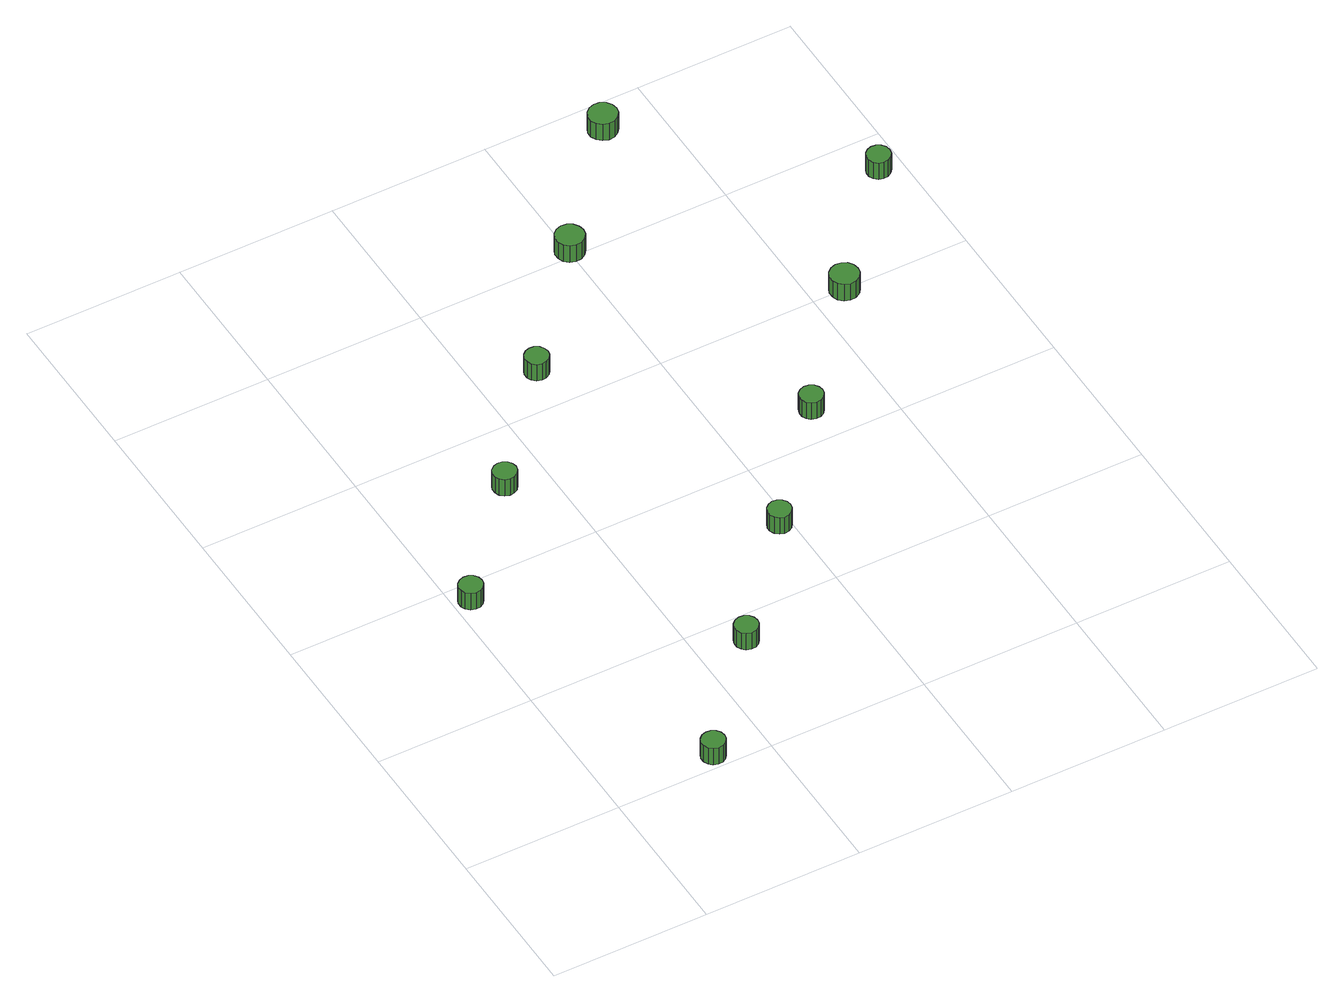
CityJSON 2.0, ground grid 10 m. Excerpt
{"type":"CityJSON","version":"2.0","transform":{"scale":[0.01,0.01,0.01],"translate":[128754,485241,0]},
"CityObjects":{
"tree1":{"type":"SolitaryVegetationObject","attributes":{"function":"something"},"geometry":[{"type":"MultiSurface","lod":"1","boundaries":[[[0,1,2,3,4,5,6,7,8,9,10,11,12,13,14]],[[15,16,17,18,19,20,21,22,23,24,25,26,27,28,29]],[[0,29,28,1]],[[1,28,27,2]],[[2,27,26,3]],[[3,26,25,4]],[[4,25,24,5]],[[5,24,23,6]],[[6,23,22,7]],[[7,22,21,8]],[[8,21,20,9]],[[9,20,19,10]],[[10,19,18,11]],[[11,18,17,12]],[[12,17,16,13]],[[13,16,15,14]],[[14,15,29,0]]]}]},
"tree2":{"type":"SolitaryVegetationObject","attributes":{"function":"something"},"geometry":[{"type":"MultiSurface","lod":"1","boundaries":[[[30,31,32,33,34,35,36,37,38,39,40,41,42,43,44]],[[45,46,47,48,49,50,51,52,53,54,55,56,57,58,59]],[[30,59,58,31]],[[31,58,57,32]],[[32,57,56,33]],[[33,56,55,34]],[[34,55,54,35]],[[35,54,53,36]],[[36,53,52,37]],[[37,52,51,38]],[[38,51,50,39]],[[39,50,49,40]],[[40,49,48,41]],[[41,48,47,42]],[[42,47,46,43]],[[43,46,45,44]],[[44,45,59,30]]]}]},
"tree3":{"type":"SolitaryVegetationObject","attributes":{"function":"something"},"geometry":[{"type":"MultiSurface","lod":"1","boundaries":[[[60,61,62,63,64,65,66,67,68,69,70,71,72,73,74]],[[75,76,77,78,79,80,81,82,83,84,85,86,87,88,89]],[[60,89,88,61]],[[61,88,87,62]],[[62,87,86,63]],[[63,86,85,64]],[[64,85,84,65]],[[65,84,83,66]],[[66,83,82,67]],[[67,82,81,68]],[[68,81,80,69]],[[69,80,79,70]],[[70,79,78,71]],[[71,78,77,72]],[[72,77,76,73]],[[73,76,75,74]],[[74,75,89,60]]]}]},
"tree4":{"type":"SolitaryVegetationObject","attributes":{"function":"something"},"geometry":[{"type":"MultiSurface","lod":"1","boundaries":[[[90,91,92,93,94,95,96,97,98,99,100,101,102,103,104]],[[105,106,107,108,109,110,111,112,113,114,115,116,117,118,119]],[[90,119,118,91]],[[91,118,117,92]],[[92,117,116,93]],[[93,116,115,94]],[[94,115,114,95]],[[95,114,113,96]],[[96,113,112,97]],[[97,112,111,98]],[[98,111,110,99]],[[99,110,109,100]],[[100,109,108,101]],[[101,108,107,102]],[[102,107,106,103]],[[103,106,105,104]],[[104,105,119,90]]]}]},
"tree5":{"type":"SolitaryVegetationObject","attributes":{"function":"something"},"geometry":[{"type":"MultiSurface","lod":"1","boundaries":[[[120,121,122,123,124,125,126,127,128,129,130,131,132,133,134]],[[135,136,137,138,139,140,141,142,143,144,145,146,147,148,149]],[[120,149,148,121]],[[121,148,147,122]],[[122,147,146,123]],[[123,146,145,124]],[[124,145,144,125]],[[125,144,143,126]],[[126,143,142,127]],[[127,142,141,128]],[[128,141,140,129]],[[129,140,139,130]],[[130,139,138,131]],[[131,138,137,132]],[[132,137,136,133]],[[133,136,135,134]],[[134,135,149,120]]]}]},
"tree6":{"type":"SolitaryVegetationObject","attributes":{"function":"something"},"geometry":[{"type":"MultiSurface","lod":"1","boundaries":[[[150,151,152,153,154,155,156,157,158,159,160,161,162,163,164]],[[165,166,167,168,169,170,171,172,173,174,175,176,177,178,179]],[[150,179,178,151]],[[151,178,177,152]],[[152,177,176,153]],[[153,176,175,154]],[[154,175,174,155]],[[155,174,173,156]],[[156,173,172,157]],[[157,172,171,158]],[[158,171,170,159]],[[159,170,169,160]],[[160,169,168,161]],[[161,168,167,162]],[[162,167,166,163]],[[163,166,165,164]],[[164,165,179,150]]]}]},
"tree7":{"type":"SolitaryVegetationObject","attributes":{"function":"something"},"geometry":[{"type":"MultiSurface","lod":"1","boundaries":[[[180,181,182,183,184,185,186,187,188,189,190,191,192,193,194]],[[195,196,197,198,199,200,201,202,203,204,205,206,207,208,209]],[[180,209,208,181]],[[181,208,207,182]],[[182,207,206,183]],[[183,206,205,184]],[[184,205,204,185]],[[185,204,203,186]],[[186,203,202,187]],[[187,202,201,188]],[[188,201,200,189]],[[189,200,199,190]],[[190,199,198,191]],[[191,198,197,192]],[[192,197,196,193]],[[193,196,195,194]],[[194,195,209,180]]]}]},
"tree8":{"type":"SolitaryVegetationObject","attributes":{"function":"something"},"geometry":[{"type":"MultiSurface","lod":"1","boundaries":[[[210,211,212,213,214,215,216,217,218,219,220,221,222,223,224]],[[225,226,227,228,229,230,231,232,233,234,235,236,237,238,239]],[[210,239,238,211]],[[211,238,237,212]],[[212,237,236,213]],[[213,236,235,214]],[[214,235,234,215]],[[215,234,233,216]],[[216,233,232,217]],[[217,232,231,218]],[[218,231,230,219]],[[219,230,229,220]],[[220,229,228,221]],[[221,228,227,222]],[[222,227,226,223]],[[223,226,225,224]],[[224,225,239,210]]]}]},
"tree9":{"type":"SolitaryVegetationObject","attributes":{"function":"something"},"geometry":[{"type":"MultiSurface","lod":"1","boundaries":[[[240,241,242,243,244,245,246,247,248,249,250,251,252,253,254]],[[255,256,257,258,259,260,261,262,263,264,265,266,267,268,269]],[[240,269,268,241]],[[241,268,267,242]],[[242,267,266,243]],[[243,266,265,244]],[[244,265,264,245]],[[245,264,263,246]],[[246,263,262,247]],[[247,262,261,248]],[[248,261,260,249]],[[249,260,259,250]],[[250,259,258,251]],[[251,258,257,252]],[[252,257,256,253]],[[253,256,255,254]],[[254,255,269,240]]]}]},
"tree10":{"type":"SolitaryVegetationObject","attributes":{"function":"something"},"geometry":[{"type":"MultiSurface","lod":"1","boundaries":[[[270,271,272,273,274,275,276,277,278,279,280,281,282,283,284]],[[285,286,287,288,289,290,291,292,293,294,295,296,297,298,299]],[[270,299,298,271]],[[271,298,297,272]],[[272,297,296,273]],[[273,296,295,274]],[[274,295,294,275]],[[275,294,293,276]],[[276,293,292,277]],[[277,292,291,278]],[[278,291,290,279]],[[279,290,289,280]],[[280,289,288,281]],[[281,288,287,282]],[[282,287,286,283]],[[283,286,285,284]],[[284,285,299,270]]]}]},
"tree11":{"type":"SolitaryVegetationObject","attributes":{"function":"something"},"geometry":[{"type":"MultiSurface","lod":"1","boundaries":[[[300,301,302,303,304,305,306,307,308,309,310,311,312,313,314]],[[315,316,317,318,319,320,321,322,323,324,325,326,327,328,329]],[[300,329,328,301]],[[301,328,327,302]],[[302,327,326,303]],[[303,326,325,304]],[[304,325,324,305]],[[305,324,323,306]],[[306,323,322,307]],[[307,322,321,308]],[[308,321,320,309]],[[309,320,319,310]],[[310,319,318,311]],[[311,318,317,312]],[[312,317,316,313]],[[313,316,315,314]],[[314,315,329,300]]]}]}
},
"vertices":[
[176,1861,198],[170,1891,198],[151,1916,198],[125,1931,198],[94,1934,198],[65,1925,198],[42,1904,198],[29,1876,198],[29,1845,198],[42,1817,198],[65,1796,198],[94,1787,198],[125,1790,198],[151,1805,198],[170,1830,198],[170,1830,69],[151,1805,69],[125,1790,69],[94,1787,69],[65,1796,69],[42,1817,69],[29,1845,69],[29,1876,69],[42,1904,69],[65,1925,69],[94,1934,69],[125,1931,69],[151,1916,69],[170,1891,69],[176,1861,69],
[746,88,194],[739,119,194],[721,143,194],[694,159,194],[664,162,194],[634,153,194],[612,132,194],[599,104,194],[599,73,194],[612,45,194],[634,24,194],[664,15,194],[694,18,194],[721,33,194],[739,58,194],[739,58,65],[721,33,65],[694,18,65],[664,15,65],[634,24,65],[612,45,65],[599,73,65],[599,104,65],[612,132,65],[634,153,65],[664,162,65],[694,159,65],[721,143,65],[739,119,65],[746,88,65],
[807,2569,192],[800,2599,192],[782,2624,192],[755,2640,192],[725,2643,192],[695,2633,192],[672,2613,192],[660,2585,192],[660,2554,192],[672,2526,192],[695,2505,192],[725,2496,192],[755,2499,192],[782,2514,192],[800,2539,192],[800,2539,63],[782,2514,63],[755,2499,63],[725,2496,63],[695,2505,63],[672,2526,63],[660,2554,63],[660,2585,63],[672,2613,63],[695,2633,63],[725,2643,63],[755,2640,63],[782,2624,63],[800,2599,63],[807,2569,63],
[1376,808,188],[1370,838,188],[1352,863,188],[1325,879,188],[1294,882,188],[1265,872,188],[1242,852,188],[1230,824,188],[1230,793,188],[1242,765,188],[1265,744,188],[1294,735,188],[1325,738,188],[1352,753,188],[1370,778,188],[1370,778,59],[1352,753,59],[1325,738,59],[1294,735,59],[1265,744,59],[1242,765,59],[1230,793,59],[1230,824,59],[1242,852,59],[1265,872,59],[1294,882,59],[1325,879,59],[1352,863,59],[1370,838,59],[1376,808,59],
[1423,3278,203],[1417,3308,203],[1399,3333,203],[1372,3349,203],[1342,3352,203],[1312,3342,203],[1289,3322,203],[1277,3294,203],[1277,3263,203],[1289,3235,203],[1312,3214,203],[1342,3204,203],[1372,3208,203],[1399,3223,203],[1417,3248,203],[1417,3248,74],[1399,3223,74],[1372,3208,74],[1342,3204,74],[1312,3214,74],[1289,3235,74],[1277,3263,74],[1277,3294,74],[1289,3322,74],[1312,3342,74],[1342,3352,74],[1372,3349,74],[1399,3333,74],[1417,3308,74],[1423,3278,74],
[2007,1528,187],[2000,1558,187],[1982,1583,187],[1956,1599,187],[1925,1602,187],[1896,1592,187],[1873,1572,187],[1860,1544,187],[1860,1513,187],[1873,1485,187],[1896,1464,187],[1925,1454,187],[1956,1458,187],[1982,1473,187],[2000,1498,187],[2000,1498,58],[1982,1473,58],[1956,1458,58],[1925,1454,58],[1896,1464,58],[1873,1485,58],[1860,1513,58],[1860,1544,58],[1873,1572,58],[1896,1592,58],[1925,1602,58],[1956,1599,58],[1982,1583,58],[2000,1558,58],[2007,1528,58],
[2070,3998,241],[2062,4035,241],[2040,4065,241],[2008,4084,241],[1971,4088,241],[1935,4076,241],[1907,4051,241],[1892,4017,241],[1892,3979,241],[1907,3945,241],[1935,3920,241],[1971,3908,241],[2008,3912,241],[2040,3931,241],[2062,3961,241],[2062,3961,112],[2040,3931,112],[2008,3912,112],[1971,3908,112],[1935,3920,112],[1907,3945,112],[1892,3979,112],[1892,4017,112],[1907,4051,112],[1935,4076,112],[1971,4088,112],[2008,4084,112],[2040,4065,112],[2062,4035,112],[2070,3998,112],
[2624,2237,196],[2617,2267,196],[2599,2292,196],[2573,2307,196],[2542,2311,196],[2513,2301,196],[2490,2281,196],[2477,2252,196],[2477,2222,196],[2490,2193,196],[2513,2173,196],[2542,2163,196],[2573,2166,196],[2599,2182,196],[2617,2207,196],[2617,2207,67],[2599,2182,67],[2573,2166,67],[2542,2163,67],[2513,2173,67],[2490,2193,67],[2477,2222,67],[2477,2252,67],[2490,2281,67],[2513,2301,67],[2542,2311,67],[2573,2307,67],[2599,2292,67],[2617,2267,67],[2624,2237,67],
[2701,4718,288],[2693,4754,288],[2671,4785,288],[2638,4804,288],[2601,4807,288],[2566,4796,288],[2538,4771,288],[2522,4737,288],[2522,4699,288],[2538,4665,288],[2566,4640,288],[2601,4628,288],[2638,4632,288],[2671,4651,288],[2693,4681,288],[2693,4681,159],[2671,4651,159],[2638,4632,159],[2601,4628,159],[2566,4640,159],[2538,4665,159],[2522,4699,159],[2522,4737,159],[2538,4771,159],[2566,4796,159],[2601,4807,159],[2638,4804,159],[2671,4785,159],[2693,4754,159],[2701,4718,159],
[3270,2957,233],[3263,2993,233],[3241,3024,233],[3208,3042,233],[3171,3046,233],[3135,3035,233],[3107,3010,233],[3092,2976,233],[3092,2938,233],[3107,2904,233],[3135,2879,233],[3171,2867,233],[3208,2871,233],[3241,2890,233],[3263,2920,233],[3263,2920,104],[3241,2890,104],[3208,2871,104],[3171,2867,104],[3135,2879,104],[3107,2904,104],[3092,2938,104],[3092,2976,104],[3107,3010,104],[3135,3035,104],[3171,3046,104],[3208,3042,104],[3241,3024,104],[3263,2993,104],[3270,2957,104],
[3885,3666,272],[3879,3696,272],[3860,3721,272],[3834,3736,272],[3803,3739,272],[3774,3730,272],[3751,3709,272],[3738,3681,272],[3738,3650,272],[3751,3622,272],[3774,3601,272],[3803,3592,272],[3834,3595,272],[3860,3611,272],[3879,3635,272],[3879,3635,143],[3860,3611,143],[3834,3595,143],[3803,3592,143],[3774,3601,143],[3751,3622,143],[3738,3650,143],[3738,3681,143],[3751,3709,143],[3774,3730,143],[3803,3739,143],[3834,3736,143],[3860,3721,143],[3879,3696,143],[3885,3666,143]
]}
